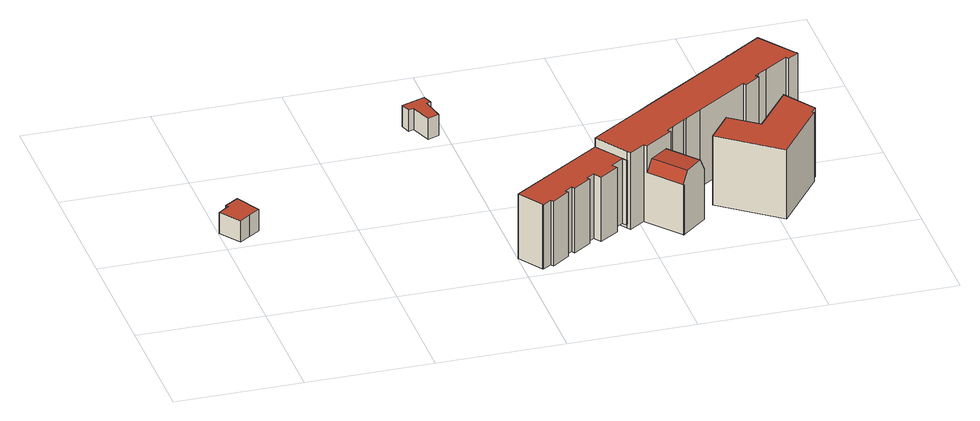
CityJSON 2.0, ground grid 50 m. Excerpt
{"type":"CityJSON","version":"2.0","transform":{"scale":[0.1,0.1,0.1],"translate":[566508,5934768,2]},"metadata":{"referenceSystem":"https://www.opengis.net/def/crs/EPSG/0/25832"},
"CityObjects":{
"building1":{"type":"Building","attributes":{"Gemeindeschluessel":"02000000","Geometrietyp2DReferenz":"3000","function":"31001_2440","roofType":"1000","measuredHeight":9,"storeysAboveGround":1},"geometry":[{"type":"MultiSurface","lod":"2","boundaries":[[[0,1,2,3,4,5,6]],[[7,8,9,10,11,12,13]],[[13,12,1,0]],[[12,11,2,1]],[[11,10,3,2]],[[10,9,4,3]],[[9,8,5,4]],[[8,7,6,5]],[[7,13,0,6]]],"semantics":{"surfaces":[{"type":"GroundSurface"},{"type":"RoofSurface"},{"type":"WallSurface"}],"values":[0,1,2,2,2,2,2,2,2]}}]},
"building2":{"type":"Building","attributes":{"Gemeindeschluessel":"02000000","Geometrietyp2DReferenz":"3000","function":"31001_2440","roofType":"1000","measuredHeight":9,"storeysAboveGround":1},"geometry":[{"type":"MultiSurface","lod":"2","boundaries":[[[14,15,16,17,18,19,20,21]],[[22,23,24,25,26,27,28,29]],[[29,28,15,14]],[[28,27,16,15]],[[27,26,17,16]],[[26,25,18,17]],[[25,24,19,18]],[[24,23,20,19]],[[23,22,21,20]],[[22,29,14,21]]],"semantics":{"surfaces":[{"type":"GroundSurface"},{"type":"RoofSurface"},{"type":"WallSurface"}],"values":[0,1,2,2,2,2,2,2,2,2]}}]},
"building3":{"type":"Building","attributes":{"Gemeindeschluessel":"02000000","Geometrietyp2DReferenz":"3000","function":"31001_1120","roofType":"1000","measuredHeight":27.38,"storeysAboveGround":8},"geometry":[{"type":"MultiSurface","lod":"2","boundaries":[[[30,31,32,33]],[[33,32,34,35]],[[35,34,36,37]],[[37,36,38,39]],[[39,38,40,41]],[[41,40,42,43]],[[43,42,44,45]],[[45,44,46,47]],[[47,46,48,49]],[[49,48,50,51]],[[52,53,54,55]],[[56,57,58,59]],[[60,61,62,63]],[[64,58,57,54,53,62,61,65,50,48,46,44,42,40,38,36,34,32,31]],[[52,55,56,59,66,30,33,35,37,39,41,43,45,47,49,51,67,60,63]],[[66,59,58,64]],[[56,55,54,57]],[[52,63,62,53]],[[60,67,65,61]],[[30,66,64,31]],[[67,51,50,65]]],"semantics":{"surfaces":[{"type":"WallSurface"},{"type":"RoofSurface"},{"type":"GroundSurface"}],"values":[0,0,0,0,0,0,0,0,0,0,0,0,0,1,2,0,0,0,0,0,0]}}]},
"building4":{"type":"Building","attributes":{"Gemeindeschluessel":"02000000","Geometrietyp2DReferenz":"3000","function":"31001_2010","roofType":"1000","measuredHeight":32.57,"storeysAboveGround":9},"geometry":[{"type":"MultiSurface","lod":"2","boundaries":[[[68,69,70,71,72]],[[70,73,74,71]],[[73,75,76,74]],[[77,78,79,80]],[[80,79,81,82]],[[82,81,83,84]],[[84,83,85,86]],[[86,85,87,88]],[[88,87,89,90]],[[90,89,91,92]],[[93,94,95,96]],[[96,95,97,98]],[[98,97,99,100]],[[100,99,101,102]],[[102,101,103,104]],[[104,103,105,106]],[[106,105,107,108]],[[108,107,109,110]],[[110,109,111,112]],[[112,111,113,114]],[[115,69,68,116]],[[117,118,119,120]],[[121,122,123,124]],[[125,126,127,128]],[[129,130,131,132]],[[133,93,96,98,100,102,104,106,108,110,112,114,134,135,115,116,136,125,128,137,77,80,82,84,86,88,90,92,117,120,129,132,138,121,124]],[[127,126,139,140,141,142,113,111,109,107,105,103,101,99,97,95,94,143,144,145,131,130,119,118,91,89,87,85,83,81,79,78,146]],[[146,78,77,137]],[[139,126,125,136]],[[141,140,72,71,74,76]],[[115,135,75,73,70,69]],[[147,133,124,123]],[[93,133,147,148,143,94]],[[149,144,143,148]],[[121,138,145,144,149,122]],[[131,145,138,132]],[[119,130,129,120]],[[91,118,117,92]],[[136,116,68,72,140,139]],[[135,134,142,141,76,75]],[[113,142,134,114]],[[127,146,137,128]],[[149,148,147,123,122]]],"semantics":{"surfaces":[{"type":"RoofSurface"},{"type":"WallSurface"},{"type":"GroundSurface"}],"values":[0,0,0,1,1,1,1,1,1,1,1,1,1,1,1,1,1,1,1,1,1,1,1,1,1,2,0,1,1,1,1,1,1,1,1,1,1,1,1,1,1,1,0]}}]},
"building5":{"type":"Building","attributes":{"Gemeindeschluessel":"02000000","Geometrietyp2DReferenz":"3000","function":"31001_1010","roofType":"1000","measuredHeight":29.25,"storeysAboveGround":7},"geometry":[{"type":"MultiSurface","lod":"2","boundaries":[[[150,151,152,153]],[[154,155,156,157]],[[157,156,158,159]],[[159,158,160,161]],[[162,160,158,156,155,163,152,151]],[[164,150,153,165,154,157,159,161]],[[164,161,160,162]],[[154,165,163,155]],[[150,164,162,151]],[[165,153,152,163]]],"semantics":{"surfaces":[{"type":"WallSurface"},{"type":"RoofSurface"},{"type":"GroundSurface"}],"values":[0,0,0,0,1,2,0,0,0,0]}}]}
},
"vertices":[
[47,650,8],[40,660,8],[95,696,8],[148,597,8],[104,569,8],[61,538,8],[3,619,8],[3,619,98],[61,538,98],[104,569,98],[148,597,98],[95,696,98],[40,660,98],[47,650,98],
[927,1057,8],[897,1141,8],[876,1134,8],[862,1173,8],[955,1206,8],[969,1166,8],[953,1161,8],[972,1073,8],[972,1073,98],[953,1161,98],[969,1166,98],[955,1206,98],[862,1173,98],[876,1134,98],[897,1141,98],[927,1057,98],
[1268,148,28],[1268,148,301],[1274,139,301],[1274,139,28],[1202,89,301],[1202,89,28],[1195,101,301],[1195,101,28],[1166,81,301],[1166,81,28],[1173,70,301],[1173,70,28],[1102,20,301],[1102,20,28],[1095,30,301],[1095,30,28],[1061,7,301],[1061,7,28],[1058,11,301],[1058,11,28],[993,108,301],[993,108,28],[1429,244,28],[1429,244,301],[1381,211,301],[1381,211,28],[1395,190,28],[1395,190,301],[1319,138,301],[1319,138,28],[1444,230,28],[1444,230,301],[1441,228,301],[1441,228,28],[1298,169,301],[1358,356,301],[1298,169,28],[1358,356,28],
[1629,123,227],[1629,124,229],[1649,140,274],[1546,261,274],[1524,246,227],[1712,193,278],[1615,308,278],[1732,210,227],[1637,323,227],[1556,491,13],[1556,491,339],[1616,532,339],[1616,532,13],[1623,537,339],[1623,537,13],[1685,579,339],[1685,579,13],[1965,770,339],[1965,770,13],[1993,789,339],[1993,789,13],[1999,793,339],[1999,793,13],[2026,811,339],[2026,811,13],[2191,719,13],[2191,719,339],[2099,656,339],[2099,656,13],[2061,630,339],[2061,630,13],[2049,622,339],[2049,622,13],[2057,610,339],[2057,610,13],[1997,569,339],[1997,569,13],[1989,581,339],[1989,581,13],[1783,441,339],[1783,441,13],[1718,396,339],[1718,396,13],[1706,388,339],[1706,388,13],[1654,353,339],[1654,353,13],[1629,124,13],[1629,123,13],[2132,884,13],[2132,884,339],[2232,747,339],[2232,747,13],[2272,692,13],[2272,692,68],[2237,669,68],[2237,669,13],[1453,216,13],[1453,216,339],[1444,230,339],[1444,230,13],[2238,741,13],[2238,741,339],[2240,738,339],[2240,738,13],[2212,688,13],[1627,335,13],[1732,210,13],[1515,258,13],[1358,356,13],[2239,737,13],[1515,258,339],[1524,246,339],[1637,323,339],[1627,335,339],[2199,707,339],[2241,735,339],[2239,737,339],[1358,356,339],[2212,688,68],[2199,707,68],[2241,735,68],
[1788,295,18],[1788,295,311],[1873,409,311],[1873,409,18],[2121,508,18],[2121,508,311],[2205,385,311],[2205,385,18],[2186,359,311],[2186,359,18],[2193,354,311],[2193,354,18],[2021,122,311],[1985,326,311],[2021,122,18],[1985,326,18]
]}
